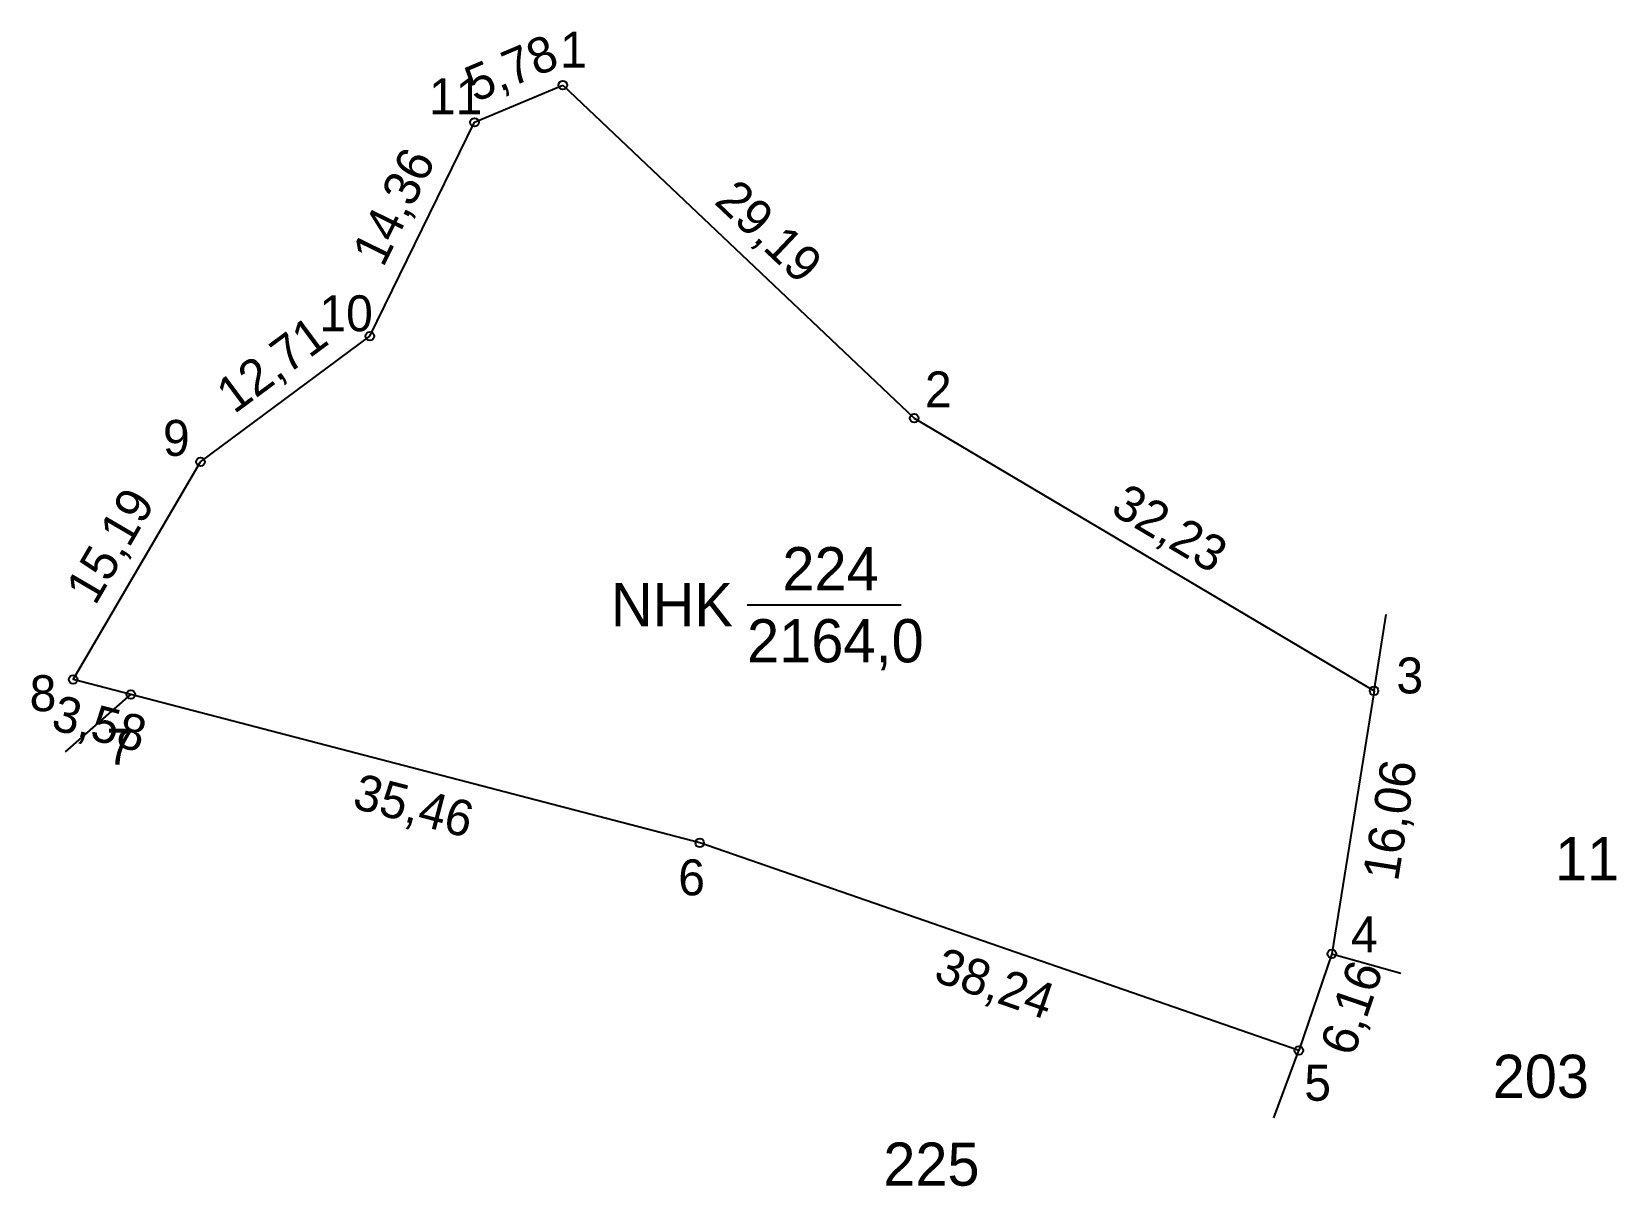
# Model space of a CAD drawing. Extents: x 549264.9 to 549360.5, y 1822452.6 to 1822522.2.
import ezdxf

# ---------------------------------------------------------------- set-up
doc = ezdxf.new("R2010")
doc.units = 0
for name, color, linetype in [('Level 10', 7, 'Continuous'), ('Level 17', 7, 'Continuous'), ('Level 42', 7, 'Continuous'), ('Level 43', 7, 'Continuous'), ('Level 44', 7, 'Continuous'), ('Level 45', 7, 'Continuous'), ('Level 46', 7, 'Continuous')]:
    doc.layers.add(name, color=color, linetype=linetype)

msp = doc.modelspace()

# ---------------------------------------------------------------- linework, layer by layer
at = {"layer": 'Level 10'}
for p, q in [((549291.658, 1822516.76), (549296.978, 1822519.008)), ((549296.978, 1822519.008), (549318.171, 1822498.929)), ((549285.343, 1822503.862), (549291.658, 1822516.76)), ((549275.131, 1822496.289), (549285.343, 1822503.862)), ((549318.171, 1822498.929), (549345.894, 1822482.495)), ((549267.456, 1822483.175), (549275.131, 1822496.289)), ((549270.923, 1822482.27), (549267.456, 1822483.175)), ((549305.231, 1822473.316), (549270.923, 1822482.27)), ((549345.894, 1822482.495), (549343.352, 1822466.636)), ((549341.366, 1822460.806), (549305.231, 1822473.316)), ((549343.352, 1822466.636), (549341.366, 1822460.806))]:
    msp.add_line(p, q, dxfattribs=at)
at = {"layer": 'Level 17'}
for centre in [(549296.978, 1822519.008), (549291.658, 1822516.76), (549285.343, 1822503.862), (549318.171, 1822498.929), (549275.131, 1822496.289), (549267.456, 1822483.175), (549270.923, 1822482.27), (549345.894, 1822482.495), (549305.231, 1822473.316), (549343.352, 1822466.636), (549341.366, 1822460.806)]:
    msp.add_circle(centre, 0.26, dxfattribs=at)
at = {"layer": 'Level 44'}
for p, q in [((549345.894, 1822482.495), (549346.632, 1822487.096)), ((549266.995, 1822478.816), (549270.923, 1822482.27)), ((549343.352, 1822466.636), (549347.514, 1822465.476)), ((549339.861, 1822456.741), (549341.366, 1822460.806)), ((549339.861, 1822456.741), (549341.366, 1822460.806))]:
    msp.add_line(p, q, dxfattribs=at)
at = {"layer": 'Level 45'}
msp.add_line((549308.085, 1822487.679), (549317.373, 1822487.679), dxfattribs=at)

# ---------------------------------------------------------------- texts
at = {"layer": 'Level 42'}
for s, rotation, p in [('5,78', 22.9068, (549291.682, 1822517.946)), ('14,36', 63.91313, (549286.144, 1822507.962)), ('29,19', 316.54613, (549306.044, 1822511.911)), ('12,71', 36.55984, (549277.157, 1822499.14)), ('15,19', 59.66159, (549268.775, 1822487.574)), ('32,23', 329.34084, (549329.924, 1822493.222)), ('3,58', 345.37038, (549266.043, 1822480.184)), ('16,06', 80.89366, (549347.335, 1822470.945)), ('35,46', 345.37274, (549284.212, 1822475.442)), ('38,24', 340.90406, (549319.256, 1822465.021)), ('6,16', 71.1885, (549344.65, 1822460.366))]:
    msp.add_text(s, height=2.1671, rotation=rotation, dxfattribs=at).set_placement(p)
at = {"layer": 'Level 43'}
for s, height, p in [('1', 2.167, (549296.816, 1822520.057)), ('11', 2.1671, (549288.911, 1822517.251)), ('10', 2.1671, (549282.298, 1822504.165)), ('2', 2.167, (549318.813, 1822499.575)), ('9', 2.167, (549272.865, 1822496.652)), ('3', 2.167, (549347.245, 1822482.331)), ('8', 2.167, (549264.824, 1822481.262)), ('7', 2.167, (549269.472, 1822478.041)), ('6', 2.167, (549303.939, 1822470.159)), ('4', 2.167, (549344.507, 1822466.722)), ('5', 2.167, (549341.69, 1822457.775))]:
    msp.add_text(s, height=height, dxfattribs=at).set_placement(p)
at = {"layer": 'Level 45'}
for s, p in [('224', (549310.218, 1822488.547)), ('NHK', (549299.878, 1822486.376)), ('2164,0', (549308.085, 1822484.205))]:
    msp.add_text(s, height=2.6057, dxfattribs=at).set_placement(p)
at = {"layer": 'Level 46'}
for s, p in [('11', (549356.807, 1822471.07)), ('203', (549353.052, 1822457.949)), ('225', (549316.305, 1822452.655))]:
    msp.add_text(s, height=2.6005, dxfattribs=at).set_placement(p)

doc.saveas('drawing.dxf')
